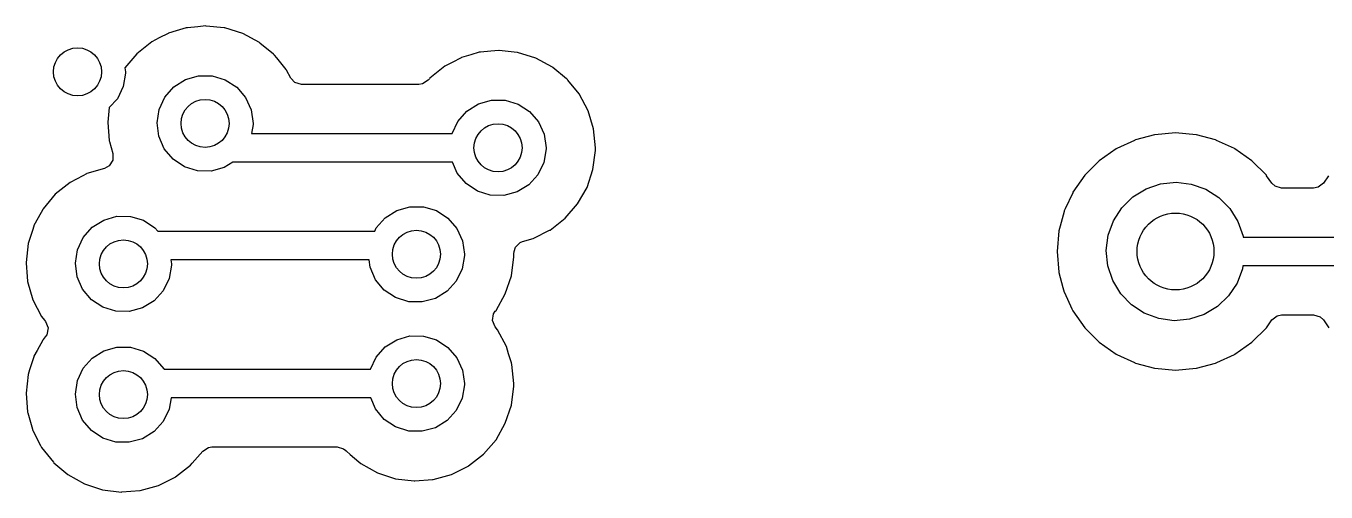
# Model space of a CAD drawing. Extents: x 108 to 192, y -154 to -46.
# Drawn here: x 151.55 to 165.08, y -97.82 to -92.97 of the extents above; entities that cross this region are included whole.
import ezdxf

# ---------------------------------------------------------------- set-up
doc = ezdxf.new("R2010")
doc.units = 0
doc.layers.add('BLACK', color=7, linetype='CONTINUOUS')

msp = doc.modelspace()

# ---------------------------------------------------------------- linework, layer by layer
at = {"layer": 'BLACK', "linetype": 'CONTINUOUS'}
for p, q in [((153.031, -93.0433), (152.94, -93.0907)), ((153.036, -93.0404), (153.031, -93.0433)), ((153.031, -93.0433), (153.031, -93.0433)), ((153.115, -93.0172), (153.036, -93.0404)), ((153.22, -92.9863), (153.115, -93.0172)), ((153.226, -92.9846), (153.22, -92.9863)), ((153.22, -92.9863), (153.22, -92.9863)), ((153.232, -92.984), (153.226, -92.9846)), ((153.341, -92.9742), (153.232, -92.984)), ((153.232, -92.984), (153.232, -92.984)), ((153.423, -92.9666), (153.341, -92.9742)), ((153.429, -92.9673), (153.423, -92.9666)), ((153.614, -92.9867), (153.429, -92.9673)), ((153.429, -92.9673), (153.429, -92.9673)), ((153.62, -92.9873), (153.614, -92.9867)), ((153.614, -92.9867), (153.614, -92.9867)), ((153.809, -93.0458), (153.62, -92.9873)), ((153.983, -93.1399), (153.809, -93.0458)), ((152.861, -93.132), (152.707, -93.256)), ((152.94, -93.0907), (152.861, -93.132)), ((153.987, -93.1438), (153.983, -93.1399)), ((154.129, -93.2607), (153.987, -93.1438)), ((153.987, -93.1438), (153.987, -93.1438)), ((152.707, -93.256), (152.583, -93.4033)), ((154.135, -93.2659), (154.129, -93.2607)), ((154.139, -93.2707), (154.135, -93.2659)), ((154.161, -93.2973), (154.139, -93.2707)), ((154.139, -93.2707), (154.139, -93.2707)), ((154.26, -93.4192), (154.161, -93.2973)), ((156.079, -93.2973), (155.988, -93.3447)), ((156.084, -93.2944), (156.079, -93.2973)), ((156.079, -93.2973), (156.079, -93.2973)), ((156.181, -93.2659), (156.084, -93.2944)), ((156.268, -93.2403), (156.181, -93.2659)), ((156.274, -93.2386), (156.268, -93.2403)), ((156.268, -93.2403), (156.268, -93.2403)), ((156.28, -93.238), (156.274, -93.2386)), ((156.389, -93.2282), (156.28, -93.238)), ((156.28, -93.238), (156.28, -93.238)), ((156.471, -93.2206), (156.389, -93.2282)), ((156.477, -93.2213), (156.471, -93.2206)), ((156.662, -93.2407), (156.477, -93.2213)), ((156.477, -93.2213), (156.477, -93.2213)), ((156.668, -93.2413), (156.662, -93.2407)), ((156.662, -93.2407), (156.662, -93.2407)), ((156.857, -93.2998), (156.668, -93.2413)), ((157.031, -93.3939), (156.857, -93.2998)), ((152.589, -93.4558), (152.565, -93.5956)), ((152.583, -93.4033), (152.589, -93.4436)), ((152.589, -93.4436), (152.589, -93.4558)), ((154.263, -93.4246), (154.26, -93.4192)), ((154.308, -93.5087), (154.263, -93.4246)), ((155.909, -93.386), (155.755, -93.51)), ((155.988, -93.3447), (155.909, -93.386)), ((157.035, -93.3978), (157.031, -93.3939)), ((157.178, -93.516), (157.035, -93.3978)), ((157.035, -93.3978), (157.035, -93.3978)), ((152.565, -93.5956), (152.504, -93.7232)), ((153.092, -93.5992), (153.212, -93.5236)), ((153.212, -93.5236), (153.348, -93.4846)), ((153.348, -93.4846), (153.49, -93.4855)), ((153.49, -93.4855), (153.626, -93.5261)), ((153.626, -93.5261), (153.745, -93.6032)), ((154.351, -93.5555), (154.308, -93.5087)), ((154.419, -93.5755), (154.351, -93.5555)), ((155.641, -93.5755), (154.419, -93.5755)), ((155.679, -93.5698), (155.641, -93.5755)), ((155.738, -93.5305), (155.679, -93.5698)), ((155.751, -93.5147), (155.738, -93.5305)), ((155.755, -93.51), (155.751, -93.5147)), ((157.183, -93.5199), (157.178, -93.516)), ((157.187, -93.5247), (157.183, -93.5199)), ((157.192, -93.5305), (157.187, -93.5247)), ((157.187, -93.5247), (157.187, -93.5247)), ((157.308, -93.6732), (157.192, -93.5305)), ((152.504, -93.7232), (152.42, -93.8161)), ((152.938, -93.8338), (152.998, -93.7055)), ((152.998, -93.7055), (153.092, -93.5992)), ((153.745, -93.6032), (153.837, -93.7106)), ((153.837, -93.7106), (153.896, -93.8397)), ((157.401, -93.8478), (157.308, -93.6732)), ((152.42, -93.8161), (152.403, -93.9659)), ((152.916, -93.9739), (152.938, -93.8338)), ((153.896, -93.8397), (153.916, -93.98)), ((156.046, -93.9595), (156.14, -93.8532)), ((156.14, -93.8532), (156.26, -93.7776)), ((156.26, -93.7776), (156.396, -93.7386)), ((156.396, -93.7386), (156.538, -93.7395)), ((156.538, -93.7395), (156.674, -93.7801)), ((156.674, -93.7801), (156.793, -93.8572)), ((156.793, -93.8572), (156.885, -93.9646)), ((157.458, -94.0372), (157.401, -93.8478)), ((152.403, -93.9659), (152.403, -93.972)), ((152.403, -93.972), (152.419, -94.1565)), ((152.934, -94.1145), (152.916, -93.9739)), ((153.916, -93.9922), (153.9, -94.084)), ((153.916, -93.98), (153.916, -93.9922)), ((155.988, -94.084), (156.046, -93.9595)), ((156.885, -93.9646), (156.944, -94.0937)), ((152.992, -94.2442), (152.934, -94.1145)), ((153.9, -94.084), (155.988, -94.084)), ((156.944, -94.0937), (156.964, -94.234)), ((157.477, -94.234), (157.458, -94.0372)), ((163.294, -94.1), (163.097, -94.1528)), ((163.299, -94.0985), (163.294, -94.1)), ((163.294, -94.1), (163.294, -94.1)), ((163.513, -94.0798), (163.299, -94.0985)), ((163.727, -94.0985), (163.513, -94.0798)), ((163.732, -94.1), (163.727, -94.0985)), ((163.929, -94.1528), (163.732, -94.1)), ((163.732, -94.1), (163.732, -94.1)), ((152.419, -94.1565), (152.419, -94.1629)), ((152.419, -94.1629), (152.421, -94.1689)), ((152.421, -94.1689), (152.456, -94.2926)), ((153.083, -94.3527), (152.992, -94.2442)), ((156.964, -94.2462), (156.94, -94.386)), ((156.964, -94.234), (156.964, -94.2462)), ((157.452, -94.4585), (157.477, -94.2623)), ((157.477, -94.2375), (157.477, -94.234)), ((157.477, -94.245), (157.477, -94.2375)), ((157.477, -94.2375), (157.477, -94.2375)), ((157.477, -94.2623), (157.477, -94.245)), ((162.896, -94.245), (162.72, -94.3683)), ((162.901, -94.2427), (162.896, -94.245)), ((163.086, -94.1565), (162.901, -94.2427)), ((162.901, -94.2427), (162.901, -94.2427)), ((163.091, -94.1542), (163.086, -94.1565)), ((163.086, -94.1565), (163.086, -94.1565)), ((163.097, -94.1528), (163.091, -94.1542)), ((163.097, -94.1528), (163.097, -94.1528)), ((163.935, -94.1542), (163.929, -94.1528)), ((163.929, -94.1528), (163.929, -94.1528)), ((163.94, -94.1565), (163.935, -94.1542)), ((164.125, -94.2427), (163.94, -94.1565)), ((163.94, -94.1565), (163.94, -94.1565)), ((164.13, -94.245), (164.125, -94.2427)), ((164.125, -94.2427), (164.125, -94.2427)), ((164.306, -94.3683), (164.13, -94.245)), ((152.456, -94.3636), (152.417, -94.4231)), ((152.456, -94.2926), (152.456, -94.3636)), ((153.201, -94.4313), (153.083, -94.3527)), ((153.704, -94.384), (153.615, -94.4389)), ((155.989, -94.384), (153.704, -94.384)), ((156.04, -94.4982), (155.989, -94.384)), ((156.94, -94.386), (156.879, -94.5136)), ((162.72, -94.3683), (162.568, -94.5203)), ((164.458, -94.5203), (164.306, -94.3683)), ((152.144, -94.5248), (152.012, -94.594)), ((152.181, -94.5052), (152.144, -94.5248)), ((152.187, -94.5023), (152.181, -94.5052)), ((152.181, -94.5052), (152.181, -94.5052)), ((152.371, -94.4482), (152.187, -94.5023)), ((152.417, -94.4231), (152.371, -94.4482)), ((153.336, -94.4736), (153.201, -94.4313)), ((153.478, -94.4762), (153.336, -94.4736)), ((153.615, -94.4389), (153.478, -94.4762)), ((156.131, -94.6067), (156.04, -94.4982)), ((156.879, -94.5136), (156.783, -94.6187)), ((157.39, -94.6462), (157.452, -94.4585)), ((162.568, -94.5203), (162.445, -94.6964)), ((164.461, -94.5248), (164.458, -94.5203)), ((164.514, -94.6008), (164.461, -94.5248)), ((165.105, -94.5248), (165.052, -94.6008)), ((152.012, -94.594), (151.857, -94.7179)), ((156.249, -94.6853), (156.131, -94.6067)), ((156.783, -94.6187), (156.663, -94.6929)), ((157.292, -94.8181), (157.39, -94.6462)), ((163.07, -94.7456), (163.206, -94.6615)), ((163.206, -94.6615), (163.358, -94.6098)), ((163.358, -94.6098), (163.518, -94.593)), ((163.518, -94.593), (163.677, -94.612)), ((163.677, -94.612), (163.829, -94.6659)), ((163.829, -94.6659), (163.964, -94.7519)), ((164.549, -94.6345), (164.514, -94.6008)), ((164.617, -94.6545), (164.549, -94.6345)), ((164.949, -94.6545), (164.617, -94.6545)), ((164.997, -94.6451), (164.949, -94.6545)), ((165.052, -94.6008), (164.997, -94.6451)), ((151.857, -94.7179), (151.73, -94.8694)), ((156.384, -94.7276), (156.249, -94.6853)), ((156.526, -94.7302), (156.384, -94.7276)), ((156.663, -94.6929), (156.526, -94.7302)), ((162.443, -94.7014), (162.364, -94.8694)), ((162.445, -94.6964), (162.443, -94.7014)), ((162.443, -94.7014), (162.443, -94.7014)), ((162.955, -94.8579), (163.07, -94.7456)), ((163.964, -94.7519), (164.077, -94.8658)), ((151.727, -94.8748), (151.679, -94.9632)), ((151.73, -94.8694), (151.727, -94.8748)), ((151.727, -94.8748), (151.727, -94.8748)), ((152.362, -94.9855), (152.499, -94.9466)), ((152.499, -94.9466), (152.64, -94.9474)), ((152.64, -94.9474), (152.776, -94.988)), ((155.29, -94.9612), (155.41, -94.8855)), ((155.41, -94.8855), (155.547, -94.8466)), ((155.547, -94.8466), (155.688, -94.8474)), ((155.688, -94.8474), (155.824, -94.8881)), ((155.824, -94.8881), (155.943, -94.9652)), ((157.163, -94.9679), (157.292, -94.8181)), ((162.353, -94.8965), (162.312, -95.0486)), ((162.354, -94.8912), (162.353, -94.8965)), ((162.353, -94.8965), (162.353, -94.8965)), ((162.364, -94.8694), (162.354, -94.8912)), ((162.868, -94.9929), (162.955, -94.8579)), ((164.077, -94.8658), (164.162, -95.0019)), ((151.633, -95.0486), (151.619, -95.0935)), ((151.635, -95.0427), (151.633, -95.0486)), ((151.633, -95.0486), (151.633, -95.0486)), ((151.679, -94.9632), (151.635, -95.0427)), ((152.149, -95.1674), (152.242, -95.0612)), ((152.242, -95.0612), (152.362, -94.9855)), ((152.776, -94.988), (152.895, -95.0651)), ((152.895, -95.0651), (152.925, -95.1)), ((155.181, -95.1), (155.197, -95.0674)), ((155.197, -95.0674), (155.29, -94.9612)), ((155.943, -94.9652), (156.036, -95.0726)), ((156.036, -95.0726), (156.094, -95.2016)), ((157.007, -95.0896), (157.163, -94.9679)), ((162.312, -95.0486), (162.299, -95.0989)), ((162.813, -95.1437), (162.868, -94.9929)), ((164.162, -95.0019), (164.215, -95.1535)), ((151.619, -95.0935), (151.575, -95.2312)), ((152.088, -95.2957), (152.149, -95.1674)), ((152.925, -95.1), (155.181, -95.1)), ((156.094, -95.2016), (156.115, -95.342)), ((156.645, -95.2675), (156.696, -95.2188)), ((156.696, -95.2188), (156.719, -95.2098)), ((156.719, -95.2098), (156.83, -95.1788)), ((156.83, -95.1788), (156.836, -95.176)), ((156.836, -95.176), (157.001, -95.0924)), ((156.836, -95.176), (156.836, -95.176)), ((157.001, -95.0924), (157.007, -95.0896)), ((157.001, -95.0924), (157.001, -95.0924)), ((162.299, -95.0989), (162.28, -95.313)), ((162.793, -95.3029), (162.813, -95.1437)), ((164.215, -95.1535), (164.216, -95.163)), ((164.216, -95.163), (165.351, -95.163)), ((151.575, -95.2312), (151.553, -95.4278)), ((152.067, -95.4358), (152.088, -95.2957)), ((156.114, -95.3542), (156.091, -95.494)), ((156.115, -95.342), (156.114, -95.3542)), ((156.627, -95.3364), (156.633, -95.313)), ((156.628, -95.3385), (156.627, -95.3364)), ((156.627, -95.3702), (156.628, -95.342)), ((156.628, -95.342), (156.628, -95.3385)), ((156.633, -95.313), (156.645, -95.2675)), ((162.28, -95.313), (162.299, -95.5271)), ((162.809, -95.4627), (162.793, -95.3029)), ((151.553, -95.4278), (151.554, -95.4339)), ((151.554, -95.4339), (151.565, -95.5723)), ((152.085, -95.5764), (152.067, -95.4358)), ((153.066, -95.4541), (153.043, -95.5939)), ((155.123, -95.4), (153.06, -95.4)), ((153.06, -95.4), (153.066, -95.4419)), ((153.066, -95.4419), (153.066, -95.4541)), ((155.133, -95.4764), (155.123, -95.4)), ((155.19, -95.6062), (155.133, -95.4764)), ((156.603, -95.5665), (156.627, -95.3702)), ((162.859, -95.615), (162.809, -95.4627)), ((164.214, -95.463), (164.21, -95.4921)), ((165.349, -95.463), (164.214, -95.463)), ((151.565, -95.5723), (151.57, -95.6249)), ((151.57, -95.6249), (151.624, -95.815)), ((152.142, -95.7061), (152.085, -95.5764)), ((153.043, -95.5939), (152.981, -95.7215)), ((155.281, -95.7147), (155.19, -95.6062)), ((156.029, -95.6215), (155.934, -95.7267)), ((156.091, -95.494), (156.029, -95.6215)), ((156.54, -95.7541), (156.603, -95.5665)), ((162.299, -95.5271), (162.3, -95.5325)), ((162.3, -95.5325), (162.3, -95.5325)), ((162.3, -95.5325), (162.341, -95.6874)), ((162.943, -95.7523), (162.859, -95.615)), ((164.21, -95.4921), (164.153, -95.6421)), ((152.233, -95.8147), (152.142, -95.7061)), ((152.981, -95.7215), (152.886, -95.8266)), ((155.399, -95.7932), (155.281, -95.7147)), ((155.934, -95.7267), (155.813, -95.8008)), ((156.443, -95.9261), (156.54, -95.7541)), ((162.341, -95.6874), (162.354, -95.7348)), ((162.354, -95.7348), (162.356, -95.7398)), ((162.356, -95.7398), (162.357, -95.7398)), ((162.357, -95.7398), (162.435, -95.9085)), ((163.054, -95.8678), (162.943, -95.7523)), ((164.153, -95.6421), (164.065, -95.7758)), ((151.624, -95.815), (151.715, -95.9909)), ((152.351, -95.8932), (152.233, -95.8147)), ((152.487, -95.9355), (152.351, -95.8932)), ((152.886, -95.8266), (152.765, -95.9008)), ((155.535, -95.8355), (155.399, -95.7932)), ((155.676, -95.8381), (155.535, -95.8355)), ((155.813, -95.8008), (155.676, -95.8381)), ((163.188, -95.9557), (163.054, -95.8678)), ((163.948, -95.8865), (163.81, -95.9687)), ((164.065, -95.7758), (163.948, -95.8865)), ((151.715, -95.9909), (151.745, -96.0287)), ((151.745, -96.0287), (151.756, -96.0428)), ((152.628, -95.9381), (152.487, -95.9355)), ((152.765, -95.9008), (152.628, -95.9381)), ((156.406, -96.0304), (156.418, -95.9605)), ((156.434, -96.0958), (156.406, -96.0304)), ((156.418, -95.9605), (156.436, -95.9339)), ((156.436, -95.9339), (156.443, -95.9261)), ((162.435, -95.9085), (162.445, -95.9296)), ((162.445, -95.9296), (162.568, -96.1057)), ((163.339, -96.0116), (163.188, -95.9557)), ((163.498, -96.0328), (163.339, -96.0116)), ((163.658, -96.0183), (163.498, -96.0328)), ((163.81, -95.9687), (163.658, -96.0183)), ((164.458, -96.1057), (164.514, -96.0252)), ((164.514, -96.0252), (164.569, -95.9809)), ((164.569, -95.9809), (164.617, -95.9715)), ((164.617, -95.9715), (164.949, -95.9715)), ((164.949, -95.9715), (165.017, -95.9915)), ((165.017, -95.9915), (165.052, -96.0252)), ((165.052, -96.0252), (165.108, -96.1057)), ((151.756, -96.0428), (151.782, -96.1086)), ((151.782, -96.1086), (151.769, -96.1784)), ((156.459, -96.1264), (156.434, -96.0958)), ((156.551, -96.3011), (156.459, -96.1264)), ((162.568, -96.1057), (162.72, -96.2577)), ((164.306, -96.2577), (164.458, -96.1057)), ((151.727, -96.2352), (151.669, -96.3416)), ((151.73, -96.2298), (151.727, -96.2352)), ((151.727, -96.2352), (151.727, -96.2352)), ((151.754, -96.2021), (151.73, -96.2298)), ((151.769, -96.1784), (151.754, -96.2021)), ((155.29, -96.3065), (155.41, -96.2308)), ((155.41, -96.2308), (155.547, -96.1919)), ((155.547, -96.1919), (155.688, -96.1927)), ((155.688, -96.1927), (155.824, -96.2333)), ((155.824, -96.2333), (155.943, -96.3105)), ((156.574, -96.3774), (156.551, -96.3011)), ((162.72, -96.2577), (162.896, -96.381)), ((164.13, -96.381), (164.306, -96.2577)), ((151.633, -96.409), (151.59, -96.5457)), ((151.635, -96.4031), (151.633, -96.409)), ((151.633, -96.409), (151.633, -96.409)), ((151.669, -96.3416), (151.635, -96.4031)), ((152.149, -96.5278), (152.242, -96.4215)), ((152.242, -96.4215), (152.362, -96.3459)), ((152.362, -96.3459), (152.499, -96.3069)), ((152.499, -96.3069), (152.64, -96.3078)), ((152.64, -96.3078), (152.776, -96.3484)), ((152.776, -96.3484), (152.895, -96.4255)), ((152.895, -96.4255), (152.988, -96.5329)), ((155.138, -96.5372), (155.197, -96.4127)), ((155.197, -96.4127), (155.29, -96.3065)), ((155.943, -96.3105), (156.036, -96.4179)), ((156.036, -96.4179), (156.094, -96.5469)), ((156.603, -96.4718), (156.574, -96.3774)), ((162.896, -96.381), (162.901, -96.3833)), ((162.901, -96.3833), (162.901, -96.3833)), ((162.901, -96.3833), (163.085, -96.469)), ((163.941, -96.469), (164.125, -96.3833)), ((164.125, -96.3833), (164.13, -96.381)), ((164.125, -96.3833), (164.125, -96.3833)), ((151.59, -96.5457), (151.575, -96.5916)), ((152.088, -96.6561), (152.149, -96.5278)), ((152.988, -96.5329), (152.99, -96.5372)), ((152.99, -96.5372), (155.138, -96.5372)), ((156.094, -96.5469), (156.115, -96.6872)), ((156.609, -96.4904), (156.603, -96.4718)), ((156.628, -96.6872), (156.609, -96.4904)), ((163.085, -96.469), (163.091, -96.4718)), ((163.091, -96.4718), (163.097, -96.4732)), ((163.097, -96.4732), (163.097, -96.4732)), ((163.097, -96.4732), (163.294, -96.526)), ((163.294, -96.526), (163.294, -96.526)), ((163.294, -96.526), (163.299, -96.5275)), ((163.299, -96.5275), (163.513, -96.5462)), ((163.513, -96.5462), (163.727, -96.5275)), ((163.727, -96.5275), (163.732, -96.526)), ((163.732, -96.526), (163.929, -96.4732)), ((163.732, -96.526), (163.732, -96.526)), ((163.929, -96.4732), (163.935, -96.4718)), ((163.929, -96.4732), (163.929, -96.4732)), ((163.935, -96.4718), (163.941, -96.469)), ((151.575, -96.5916), (151.553, -96.7882)), ((152.067, -96.7962), (152.088, -96.6561)), ((156.114, -96.6995), (156.091, -96.8393)), ((156.115, -96.6872), (156.114, -96.6995)), ((156.627, -96.7155), (156.628, -96.6872)), ((151.553, -96.7882), (151.57, -96.9852)), ((152.085, -96.9368), (152.067, -96.7962)), ((153.063, -96.8372), (153.043, -96.9543)), ((155.14, -96.8372), (153.063, -96.8372)), ((155.19, -96.9515), (155.14, -96.8372)), ((156.091, -96.8393), (156.029, -96.9668)), ((156.603, -96.9118), (156.627, -96.7155)), ((152.142, -97.0665), (152.085, -96.9368)), ((153.043, -96.9543), (152.981, -97.0819)), ((155.281, -97.06), (155.19, -96.9515)), ((156.029, -96.9668), (155.934, -97.0719)), ((156.54, -97.0994), (156.603, -96.9118)), ((151.57, -96.9852), (151.571, -96.9912)), ((151.571, -96.9912), (151.614, -97.1389)), ((152.233, -97.175), (152.142, -97.0665)), ((152.981, -97.0819), (152.886, -97.187)), ((155.399, -97.1385), (155.281, -97.06)), ((155.934, -97.0719), (155.813, -97.1461)), ((156.443, -97.2714), (156.54, -97.0994)), ((151.614, -97.1389), (151.624, -97.1754)), ((151.624, -97.1754), (151.627, -97.1808)), ((151.627, -97.1808), (151.705, -97.3321)), ((152.351, -97.2536), (152.233, -97.175)), ((152.886, -97.187), (152.765, -97.2612)), ((155.535, -97.1808), (155.399, -97.1385)), ((155.676, -97.1834), (155.535, -97.1808)), ((155.813, -97.1461), (155.676, -97.1834)), ((151.705, -97.3321), (151.715, -97.3513)), ((151.715, -97.3513), (151.838, -97.5063)), ((152.487, -97.2959), (152.351, -97.2536)), ((152.628, -97.2985), (152.487, -97.2959)), ((152.765, -97.2612), (152.628, -97.2985)), ((153.392, -97.3894), (153.452, -97.3509)), ((153.452, -97.3509), (153.487, -97.3457)), ((153.487, -97.3457), (154.789, -97.3457)), ((154.789, -97.3457), (154.857, -97.3657)), ((154.857, -97.3657), (154.88, -97.3842)), ((156.313, -97.4211), (156.443, -97.2714)), ((151.838, -97.5063), (151.842, -97.5103)), ((151.842, -97.5103), (151.842, -97.5103)), ((151.842, -97.5103), (151.966, -97.6159)), ((153.265, -97.5362), (153.283, -97.5154)), ((153.283, -97.5154), (153.392, -97.3894)), ((154.88, -97.3842), (154.882, -97.3864)), ((154.882, -97.3864), (154.886, -97.3912)), ((154.886, -97.3912), (154.925, -97.4249)), ((154.925, -97.4249), (155.015, -97.5014)), ((155.015, -97.5014), (155.036, -97.5194)), ((156.157, -97.5429), (156.313, -97.4211)), ((151.966, -97.6159), (151.988, -97.6344)), ((151.988, -97.6344), (152.161, -97.7309)), ((153.109, -97.6579), (153.265, -97.5362)), ((155.036, -97.5194), (155.209, -97.6159)), ((155.209, -97.6159), (155.397, -97.677)), ((155.79, -97.6852), (155.981, -97.632)), ((155.981, -97.632), (155.986, -97.6293)), ((155.986, -97.6293), (156.152, -97.5456)), ((155.986, -97.6293), (155.986, -97.6293)), ((156.152, -97.5456), (156.157, -97.5429)), ((156.152, -97.5456), (156.152, -97.5456)), ((152.161, -97.7309), (152.349, -97.7921)), ((152.742, -97.8003), (152.933, -97.7471)), ((152.933, -97.7471), (152.938, -97.7443)), ((152.938, -97.7443), (153.104, -97.6607)), ((152.938, -97.7443), (152.938, -97.7443)), ((153.104, -97.6607), (153.109, -97.6579)), ((153.104, -97.6607), (153.104, -97.6607)), ((155.397, -97.677), (155.593, -97.7004)), ((155.593, -97.7004), (155.599, -97.6999)), ((155.599, -97.6999), (155.784, -97.6857)), ((155.599, -97.6999), (155.599, -97.6999)), ((155.784, -97.6857), (155.79, -97.6852)), ((155.784, -97.6857), (155.784, -97.6857)), ((152.349, -97.7921), (152.545, -97.8155)), ((152.545, -97.8155), (152.551, -97.815)), ((152.551, -97.815), (152.736, -97.8008)), ((152.551, -97.815), (152.551, -97.815)), ((152.736, -97.8008), (152.742, -97.8003)), ((152.736, -97.8008), (152.736, -97.8008))]:
    msp.add_line(p, q, dxfattribs=at)
at = {"layer": 'BLACK'}
for centre, radius in [((152.089, -93.4436), 0.25), ((153.416, -93.98), 0.25), ((156.464, -94.234), 0.25), ((163.513, -95.313), 0.4), ((152.566, -95.4419), 0.25), ((155.615, -95.342), 0.25), ((152.566, -96.8023), 0.25), ((155.615, -96.6872), 0.25)]:
    msp.add_circle(centre, radius, dxfattribs=at)

doc.saveas('drawing.dxf')
